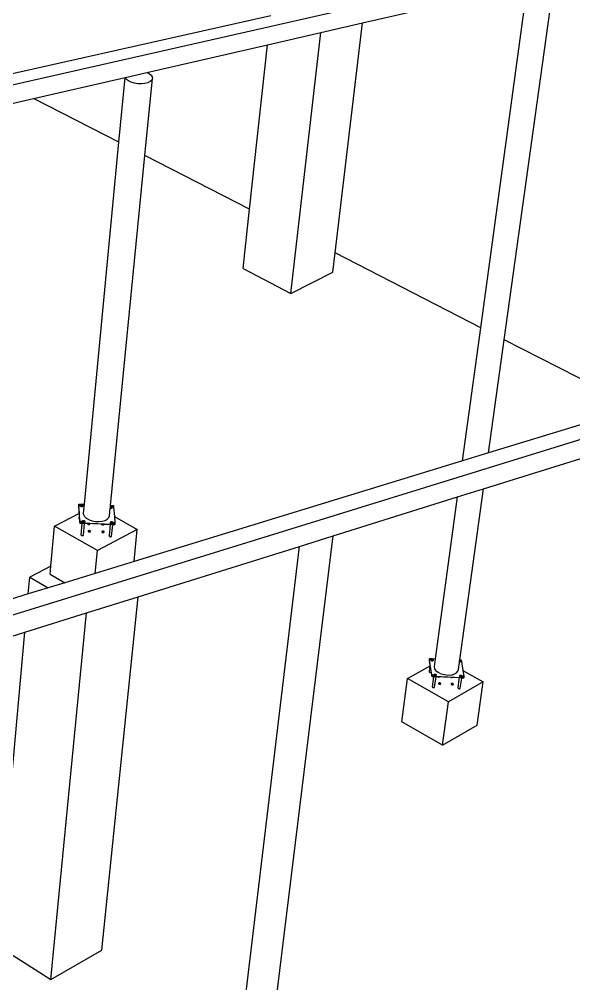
# Model space of a CAD drawing. Header units: inches. Extents: x -1925 to 2772, y -1726 to 1726.
# Drawn here: x 713 to 1209, y -321 to 542 of the extents above; entities that cross this region are included whole.
import ezdxf

# ---------------------------------------------------------------- set-up
doc = ezdxf.new("R2010")
doc.units = ezdxf.units.IN
doc.header["$MEASUREMENT"] = 0

msp = doc.modelspace()

# ---------------------------------------------------------------- linework, layer by layer
for p, q in [((1583.07, 682.02), (-154.81, 287.55)), ((1020.21, 538.81), (1167.73, 572.72)), ((1125.92, 266.1), (1167.73, 572.72)), ((1146.95, 255.32), (1191.53, 575.85)), ((938.18, 545.27), (690.38, 489.46)), ((982.93, 530.24), (1020.21, 538.81)), ((995.59, 332.94), (1020.21, 538.81)), ((935.32, 519.29), (982.93, 530.24)), ((955.99, 296.68), (982.93, 530.24)), ((827.41, 494.48), (935.32, 519.29)), ((919.15, 372.14), (935.32, 519.29)), ((808.11, 490.04), (827.41, 494.48)), ((827.41, 494.48), (829.4, 493.51)), ((829.4, 493.51), (831.15, 492.11)), ((831.15, 492.11), (832.15, 490.59)), ((726.03, 471.17), (807.83, 489.98)), ((802.31, 432.06), (807.83, 489.98)), ((807.83, 489.98), (808.11, 490.04)), ((808.13, 489.81), (808.11, 490.04)), ((809.13, 488.29), (808.13, 489.81)), ((810.88, 486.89), (809.13, 488.29)), ((813.26, 485.72), (810.88, 486.89)), ((816.11, 484.85), (813.26, 485.72)), ((819.24, 484.35), (816.11, 484.85)), ((822.43, 484.24), (819.24, 484.35)), ((825.47, 484.55), (822.43, 484.24)), ((828.14, 485.24), (825.47, 484.55)), ((825.58, 420.12), (832.34, 489.03)), ((830.26, 486.26), (828.14, 485.24)), ((831.7, 487.56), (830.26, 486.26)), ((832.34, 489.03), (831.7, 487.56)), ((832.15, 490.59), (832.34, 489.03)), ((680.36, 460.67), (726.03, 471.17)), ((802.31, 432.06), (726.03, 471.17)), ((2132.41, 449.59), (426.98, -77.84)), ((771.45, 108.05), (802.31, 432.06)), ((794.85, 107.05), (825.58, 420.12)), ((919.15, 372.14), (825.58, 420.12)), ((913.3, 318.93), (919.15, 372.14)), ((993.53, 315.71), (995.59, 332.94)), ((1125.92, 266.1), (995.59, 332.94)), ((913.3, 318.93), (955.99, 296.68)), ((955.99, 296.68), (993.53, 315.71)), ((1109.68, 146.99), (1125.92, 266.1)), ((1132.88, 154.1), (1146.95, 255.32)), ((1265.19, 194.69), (1146.95, 255.32)), ((1265.19, 194.69), (1132.88, 154.1)), ((1128.39, 121.87), (1301.61, 176.01)), ((1109.68, 146.99), (815.85, 56.87)), ((1132.88, 154.1), (1109.68, 146.99)), ((1105.27, 114.64), (1128.39, 121.87)), ((1107.12, -31.09), (1128.39, 121.87)), ((993.97, 79.85), (1105.27, 114.64)), ((1085.53, -30.13), (1105.27, 114.64)), ((766.4, 107.98), (766.43, 108.27)), ((766.5, 106.49), (766.4, 107.98)), ((766.53, 106.78), (766.43, 108.27)), ((766.43, 108.27), (769.17, 108.15)), ((766.43, 108.27), (767.98, 107.39)), ((766.5, 106.49), (766.53, 106.78)), ((766.93, 100.19), (766.5, 106.49)), ((766.53, 106.78), (767.24, 106.8)), ((767.47, 92.81), (766.53, 106.78)), ((767.24, 106.8), (767.89, 106.92)), ((767.89, 106.83), (767.86, 106.68)), ((767.89, 106.81), (767.86, 106.66)), ((767.86, 106.66), (767.91, 106.5)), ((767.99, 106.96), (767.89, 106.83)), ((767.89, 106.92), (767.93, 106.93)), ((767.92, 106.84), (767.89, 106.81)), ((767.9, 106.67), (767.92, 106.84)), ((767.9, 106.67), (767.93, 106.82)), ((767.95, 106.52), (767.9, 106.67)), ((767.91, 106.5), (768.03, 106.35)), ((767.99, 106.94), (767.92, 106.84)), ((767.92, 106.84), (767.93, 106.93)), ((767.93, 106.93), (767.96, 107.28)), ((767.93, 106.93), (767.99, 106.96)), ((767.93, 106.82), (767.98, 106.9)), ((768.06, 106.38), (767.95, 106.52)), ((767.96, 107.28), (767.98, 107.42)), ((768, 107.13), (767.96, 107.28)), ((767.98, 107.42), (768.08, 107.56)), ((768.12, 106.99), (768, 107.13)), ((768.03, 106.35), (768.21, 106.22)), ((768.23, 106.26), (768.06, 106.38)), ((768.08, 107.56), (768.24, 107.67)), ((768.29, 106.86), (768.12, 106.99)), ((768.21, 106.22), (768.44, 106.12)), ((768.23, 106.26), (768.46, 106.16)), ((768.24, 107.67), (768.45, 107.75)), ((768.52, 106.76), (768.29, 106.86)), ((768.44, 106.12), (768.71, 106.05)), ((768.45, 107.75), (768.7, 107.8)), ((768.46, 106.16), (768.72, 106.09)), ((768.77, 106.69), (768.52, 106.76)), ((768.7, 107.8), (768.97, 107.8)), ((768.71, 106.05), (768.99, 106.02)), ((768.72, 106.09), (768.99, 106.06)), ((769.05, 106.66), (768.77, 106.69)), ((768.97, 107.8), (769.1, 107.79)), ((768.99, 106.06), (769.26, 106.07)), ((768.99, 106.02), (768.99, 106.06)), ((768.99, 106.04), (769.27, 106.05)), ((769.32, 106.67), (769.05, 106.66)), ((769.1, 107.79), (769.17, 108.15)), ((769.1, 107.79), (769.24, 107.77)), ((769.17, 108.15), (771.45, 108.05)), ((769.24, 107.77), (769.5, 107.7)), ((769.51, 106.11), (769.26, 106.07)), ((769.27, 106.05), (769.53, 106.09)), ((769.31, 106.59), (769.76, 106.57)), ((769.57, 106.72), (769.32, 106.67)), ((769.5, 107.7), (769.72, 107.6)), ((769.72, 106.19), (769.51, 106.11)), ((769.53, 106.09), (769.75, 106.18)), ((769.78, 106.8), (769.57, 106.72)), ((769.72, 107.6), (769.9, 107.48)), ((769.72, 106.19), (769.88, 106.3)), ((769.75, 106.18), (769.91, 106.29)), ((769.94, 106.91), (769.78, 106.8)), ((769.88, 106.3), (769.97, 106.44)), ((769.9, 107.48), (770.01, 107.34)), ((769.91, 106.29), (770.01, 106.43)), ((770.03, 107.04), (769.94, 106.91)), ((770, 106.56), (769.97, 106.44)), ((769.99, 106.61), (770, 106.58)), ((769.99, 106.56), (770, 106.56)), ((770.04, 106.58), (770, 106.7)), ((770.01, 106.66), (770, 106.69)), ((770, 106.58), (770.01, 106.66)), ((770, 106.58), (770, 106.56)), ((770, 106.56), (770.03, 106.56)), ((770.01, 107.34), (770.06, 107.19)), ((770.01, 106.66), (770.06, 107.19)), ((770.03, 106.57), (770.01, 106.66)), ((770.01, 106.43), (770.03, 106.56)), ((770.06, 107.19), (770.03, 107.04)), ((770.03, 106.57), (770.04, 106.58)), ((770.04, 106.56), (770.03, 106.57)), ((770.03, 106.56), (770.03, 106.57)), ((770.03, 106.56), (770.04, 106.56)), ((770.71, 100.26), (771.45, 108.05)), ((793.94, 97.77), (794.61, 104.64)), ((794.61, 104.64), (794.67, 105.25)), ((794.85, 104.58), (794.61, 104.64)), ((794.67, 105.25), (794.77, 106.28)), ((794.91, 105.19), (794.67, 105.25)), ((794.77, 106.28), (794.82, 106.79)), ((794.77, 106.28), (794.83, 106.29)), ((794.82, 106.79), (794.85, 107.05)), ((794.82, 106.79), (794.86, 106.67)), ((794.83, 106.29), (795.1, 106.3)), ((794.85, 107.05), (797.48, 106.94)), ((794.85, 104.58), (795.12, 104.55)), ((794.86, 106.67), (795.16, 106.3)), ((795.18, 105.15), (794.91, 105.19)), ((795.1, 106.3), (795.17, 106.29)), ((795.39, 104.56), (795.12, 104.55)), ((795.13, 104.53), (795.41, 104.54)), ((795.16, 106.3), (795.17, 106.29)), ((795.17, 106.29), (795.37, 106.27)), ((795.45, 105.16), (795.18, 105.15)), ((795.37, 106.27), (795.63, 106.2)), ((795.39, 104.56), (795.64, 104.6)), ((795.41, 104.54), (795.66, 104.59)), ((795.7, 105.21), (795.45, 105.16)), ((795.63, 106.2), (795.85, 106.1)), ((795.64, 104.6), (795.85, 104.69)), ((795.66, 104.59), (795.88, 104.67)), ((795.91, 105.29), (795.7, 105.21)), ((795.81, 106.12), (797.43, 106.97)), ((795.85, 106.1), (796.03, 105.97)), ((796.01, 104.8), (795.85, 104.69)), ((795.88, 104.67), (796.05, 104.79)), ((795.99, 105.34), (795.91, 105.29)), ((796.01, 105.36), (795.99, 105.34)), ((795.99, 105.34), (796.08, 105.23)), ((796.07, 105.4), (796.01, 105.36)), ((796.12, 105.23), (796.01, 105.36)), ((796.11, 104.93), (796.01, 104.8)), ((796.03, 105.97), (796.14, 105.83)), ((796.05, 104.79), (796.14, 104.92)), ((796.17, 105.53), (796.07, 105.4)), ((796.08, 105.23), (796.13, 105.08)), ((796.13, 105.08), (796.11, 104.93)), ((796.14, 105.17), (796.12, 105.23)), ((796.13, 105.08), (796.14, 105.17)), ((796.14, 105.83), (796.18, 105.72)), ((796.14, 105.17), (796.19, 105.68)), ((796.17, 105.08), (796.14, 105.17)), ((796.14, 104.92), (796.17, 105.08)), ((796.19, 105.68), (796.17, 105.53)), ((796.18, 105.72), (796.2, 105.71)), ((796.18, 105.72), (796.19, 105.68)), ((796.2, 105.71), (796.88, 105.53)), ((796.88, 105.53), (797.59, 105.45)), ((797.48, 106.94), (797.59, 105.45)), ((797.59, 105.45), (798.23, 97.04)), ((744.75, 88.63), (766.93, 100.19)), ((766.76, 94.97), (767.06, 98.18)), ((766.8, 94.82), (766.76, 94.97)), ((767.06, 98.18), (766.93, 100.19)), ((767.31, 94.45), (767.06, 98.18)), ((770.86, 98.61), (770.71, 100.26)), ((771.79, 96.97), (770.86, 98.61)), ((771.79, 96.97), (773.44, 95.48)), ((775.7, 94.23), (773.44, 95.48)), ((791.93, 94.81), (793.31, 96.2)), ((793.31, 96.2), (793.94, 97.77)), ((798.23, 97.04), (818.75, 85.45)), ((798.23, 97.04), (798.65, 91.47)), ((741.45, 52.84), (744.75, 88.63)), ((783.17, 66.69), (744.75, 88.63)), ((766.92, 94.67), (766.8, 94.82)), ((766.92, 94.67), (767.1, 94.54)), ((767.1, 94.54), (767.31, 94.45)), ((767.44, 92.52), (767.31, 94.45)), ((767.44, 92.52), (767.47, 92.81)), ((767.54, 91.02), (767.44, 92.52)), ((768.18, 92.73), (767.47, 92.81)), ((767.57, 91.31), (767.47, 92.81)), ((767.54, 91.02), (767.57, 91.31)), ((769.45, 90.94), (767.54, 91.02)), ((767.57, 91.31), (769.43, 92.28)), ((770.32, 91.19), (767.57, 91.31)), ((768.86, 92.55), (768.18, 92.73)), ((768.47, 80.71), (769.45, 90.94)), ((769.44, 92.29), (768.86, 92.55)), ((769.9, 91.96), (769.44, 92.29)), ((770.29, 90.9), (769.45, 90.94)), ((769.61, 92.59), (769.59, 92.43)), ((769.62, 92.57), (769.59, 92.41)), ((769.59, 92.41), (769.64, 92.26)), ((769.71, 92.73), (769.61, 92.59)), ((769.64, 92.6), (769.62, 92.57)), ((769.62, 92.43), (769.64, 92.6)), ((769.62, 92.43), (769.65, 92.58)), ((769.67, 92.28), (769.62, 92.43)), ((769.64, 92.6), (769.68, 93.04)), ((769.71, 92.7), (769.64, 92.6)), ((769.64, 92.26), (769.76, 92.11)), ((769.65, 92.58), (769.71, 92.66)), ((769.79, 92.14), (769.67, 92.28)), ((769.68, 93.04), (769.71, 93.19)), ((769.73, 92.89), (769.68, 93.04)), ((769.71, 93.19), (769.8, 93.32)), ((769.84, 92.74), (769.73, 92.89)), ((769.76, 92.11), (769.94, 91.98)), ((769.79, 92.14), (769.96, 92.01)), ((769.8, 93.32), (769.96, 93.43)), ((770.02, 92.62), (769.84, 92.74)), ((770.2, 91.58), (769.9, 91.96)), ((769.94, 91.98), (770.17, 91.88)), ((769.96, 93.43), (770.18, 93.51)), ((769.96, 92.01), (770.19, 91.91)), ((770.24, 92.52), (770.02, 92.62)), ((770.17, 91.88), (770.44, 91.8)), ((770.18, 93.51), (770.43, 93.56)), ((770.44, 91.84), (770.19, 91.91)), ((770.32, 91.19), (770.2, 91.58)), ((770.5, 92.45), (770.24, 92.52)), ((770.29, 90.9), (770.32, 91.19)), ((771.63, 90.84), (770.29, 90.9)), ((796.01, 90.09), (770.32, 91.19)), ((770.43, 93.56), (770.7, 93.57)), ((770.44, 91.84), (770.72, 91.81)), ((770.44, 91.8), (770.72, 91.77)), ((770.78, 92.42), (770.5, 92.45)), ((770.65, 80.62), (771.63, 90.84)), ((770.7, 93.57), (770.97, 93.54)), ((770.99, 91.82), (770.72, 91.81)), ((770.72, 91.79), (771, 91.8)), ((770.72, 91.77), (771, 91.78)), ((771.04, 92.35), (770.77, 92.36)), ((771.05, 92.43), (770.78, 92.42)), ((770.97, 93.54), (771.23, 93.47)), ((770.99, 91.82), (771.24, 91.87)), ((771, 91.8), (771.26, 91.85)), ((771, 91.78), (771.26, 91.83)), ((771.3, 92.47), (771.05, 92.43)), ((771.23, 93.47), (771.45, 93.37)), ((771.24, 91.87), (771.45, 91.95)), ((771.26, 91.85), (771.48, 91.93)), ((771.26, 91.83), (771.48, 91.91)), ((771.51, 92.55), (771.3, 92.47)), ((771.45, 93.37), (771.63, 93.24)), ((771.45, 91.95), (771.61, 92.06)), ((771.48, 91.93), (771.64, 92.05)), ((771.48, 91.91), (771.64, 92.03)), ((771.67, 92.67), (771.51, 92.55)), ((771.71, 92.2), (771.61, 92.06)), ((771.63, 93.24), (771.74, 93.1)), ((786.57, 90.2), (771.63, 90.84)), ((771.73, 92.32), (771.64, 92.33)), ((771.64, 92.05), (771.74, 92.19)), ((771.64, 92.03), (771.74, 92.17)), ((771.72, 92.5), (771.66, 92.57)), ((771.66, 92.53), (771.69, 92.49)), ((771.76, 92.8), (771.67, 92.67)), ((771.69, 92.49), (771.73, 92.34)), ((771.73, 92.32), (771.71, 92.2)), ((771.77, 92.34), (771.72, 92.5)), ((771.73, 92.34), (771.79, 92.95)), ((771.73, 92.34), (771.73, 92.32)), ((771.73, 92.32), (771.77, 92.32)), ((771.74, 93.1), (771.79, 92.95)), ((771.74, 92.17), (771.77, 92.32)), ((771.74, 92.19), (771.77, 92.32)), ((771.79, 92.95), (771.76, 92.8)), ((771.77, 92.33), (771.77, 92.34)), ((771.77, 92.32), (771.77, 92.33)), ((774.25, 90.73), (774.24, 90.72)), ((774.24, 90.72), (774.29, 90.57)), ((774.29, 90.57), (774.41, 90.42)), ((774.41, 90.42), (774.59, 90.29)), ((774.59, 90.29), (774.82, 90.18)), ((774.82, 90.18), (775.09, 90.11)), ((775.09, 90.11), (775.37, 90.08)), ((775.33, 90.68), (776.13, 90.22)), ((775.37, 90.08), (775.65, 90.09)), ((775.65, 90.09), (775.91, 90.14)), ((775.7, 94.23), (778.41, 93.3)), ((775.91, 90.14), (776.13, 90.22)), ((776.13, 90.22), (776.29, 90.34)), ((776.29, 90.34), (776.39, 90.48)), ((776.39, 90.48), (776.42, 90.63)), ((776.42, 90.63), (776.41, 90.64)), ((778.41, 93.3), (781.39, 92.76)), ((781.39, 92.76), (784.43, 92.65)), ((784.43, 92.65), (787.33, 92.98)), ((786.57, 90.2), (786.57, 90.19)), ((788.74, 90.11), (786.57, 90.2)), ((786.57, 90.19), (786.61, 90.04)), ((786.61, 90.04), (786.73, 89.89)), ((786.73, 89.89), (786.91, 89.76)), ((786.91, 89.76), (787.65, 90.15)), ((786.91, 89.76), (787.15, 89.65)), ((787.15, 89.65), (787.41, 89.58)), ((787.33, 92.98), (789.89, 93.71)), ((787.41, 89.58), (787.7, 89.55)), ((787.7, 89.55), (787.98, 89.56)), ((787.98, 89.56), (788.23, 89.61)), ((788.23, 89.61), (788.45, 89.69)), ((788.45, 89.69), (788.62, 89.81)), ((788.62, 89.81), (788.71, 89.95)), ((788.71, 89.95), (788.74, 90.1)), ((788.74, 90.1), (788.74, 90.11)), ((794.57, 89.86), (788.74, 90.11)), ((789.89, 93.71), (791.93, 94.81)), ((794.57, 89.86), (793.57, 79.74)), ((795.98, 89.79), (794.57, 89.86)), ((794.72, 91.45), (794.77, 91.29)), ((794.77, 91.58), (794.74, 91.43)), ((794.87, 91.72), (794.77, 91.58)), ((794.77, 91.29), (794.89, 91.15)), ((794.78, 91.43), (794.84, 92.04)), ((794.78, 91.43), (794.8, 91.58)), ((794.83, 91.28), (794.78, 91.43)), ((794.8, 91.58), (794.86, 91.66)), ((794.94, 91.14), (794.83, 91.28)), ((794.84, 92.04), (794.86, 92.18)), ((794.89, 91.88), (794.84, 92.04)), ((794.86, 92.18), (794.96, 92.32)), ((794.87, 91.73), (794.87, 91.72)), ((795, 91.74), (794.89, 91.88)), ((794.89, 91.15), (795.07, 91.02)), ((794.94, 91.14), (795.12, 91.01)), ((794.96, 92.32), (795.12, 92.43)), ((795.18, 91.61), (795, 91.74)), ((795.07, 91.02), (795.31, 90.91)), ((795.12, 92.43), (795.33, 92.51)), ((795.12, 91.01), (795.34, 90.91)), ((795.4, 91.51), (795.18, 91.61)), ((795.31, 90.91), (795.57, 90.84)), ((795.33, 92.51), (795.58, 92.56)), ((795.6, 90.84), (795.34, 90.91)), ((795.66, 91.45), (795.4, 91.51)), ((795.57, 90.84), (795.86, 90.81)), ((795.58, 92.56), (795.85, 92.57)), ((795.6, 90.84), (795.88, 90.81)), ((795.94, 91.41), (795.66, 91.45)), ((795.75, 79.65), (796.75, 89.76)), ((795.85, 92.57), (796.12, 92.53)), ((795.86, 90.81), (795.88, 90.81)), ((796.14, 90.82), (795.88, 90.81)), ((795.88, 90.79), (796.16, 90.8)), ((796.21, 91.42), (795.94, 91.41)), ((795.98, 89.79), (796.01, 90.09)), ((796.75, 89.76), (795.98, 89.79)), ((796.07, 90.47), (796.01, 90.09)), ((798.76, 89.97), (796.01, 90.09)), ((796.32, 90.82), (796.07, 90.47)), ((796.12, 92.53), (796.38, 92.47)), ((796.14, 90.82), (796.37, 90.86)), ((796.16, 90.8), (796.42, 90.85)), ((796.46, 91.47), (796.21, 91.42)), ((796.37, 90.86), (796.32, 90.82)), ((796.37, 90.86), (796.4, 90.86)), ((796.38, 92.47), (796.61, 92.37)), ((796.4, 90.86), (796.61, 90.95)), ((796.42, 90.85), (796.64, 90.93)), ((796.67, 91.55), (796.46, 91.47)), ((796.61, 92.37), (796.78, 92.24)), ((796.62, 90.95), (796.61, 90.95)), ((796.74, 91.04), (796.62, 90.95)), ((796.64, 90.93), (796.8, 91.05)), ((796.67, 91.55), (796.75, 91.61)), ((796.77, 91.06), (796.74, 91.04)), ((796.83, 91.66), (796.75, 91.61)), ((798.73, 89.68), (796.75, 89.76)), ((796.77, 91.06), (796.84, 91.16)), ((796.79, 91.09), (796.77, 91.1)), ((796.77, 91.06), (796.78, 91.06)), ((796.78, 92.24), (796.9, 92.1)), ((796.84, 91.16), (796.78, 91.13)), ((796.78, 91.06), (796.85, 91.16)), ((796.88, 91.32), (796.79, 91.32)), ((796.79, 91.08), (796.79, 91.09)), ((796.82, 91.07), (796.79, 91.08)), ((796.8, 91.05), (796.82, 91.07)), ((796.81, 91.52), (796.84, 91.49)), ((796.88, 91.49), (796.82, 91.57)), ((796.86, 91.51), (796.82, 91.56)), ((796.82, 91.07), (796.9, 91.19)), ((798.76, 89.97), (796.82, 91.07)), ((796.92, 91.8), (796.83, 91.66)), ((796.84, 91.49), (796.89, 91.34)), ((796.86, 91.19), (796.84, 91.16)), ((796.85, 91.16), (796.84, 91.16)), ((797.29, 91.33), (796.85, 91.16)), ((796.85, 91.16), (796.88, 91.2)), ((796.89, 91.39), (796.86, 91.51)), ((796.88, 91.32), (796.86, 91.19)), ((796.93, 91.34), (796.88, 91.49)), ((796.88, 91.2), (796.91, 91.36)), ((796.89, 91.34), (796.88, 91.32)), ((796.89, 91.39), (796.95, 91.94)), ((796.91, 91.36), (796.89, 91.39)), ((796.89, 91.34), (796.89, 91.39)), ((796.9, 92.1), (796.95, 91.94)), ((796.9, 91.19), (796.92, 91.32)), ((796.95, 91.94), (796.92, 91.8)), ((796.92, 91.33), (796.93, 91.34)), ((796.92, 91.32), (796.92, 91.33)), ((797.94, 91.45), (797.29, 91.33)), ((798.65, 91.47), (797.94, 91.45)), ((798.65, 91.47), (798.76, 89.97)), ((798.73, 89.68), (798.76, 89.97)), ((768.52, 80.55), (768.47, 80.71)), ((768.64, 80.4), (768.52, 80.55)), ((768.64, 80.4), (768.82, 80.27)), ((768.82, 80.27), (769.05, 80.17)), ((769.05, 80.17), (769.32, 80.1)), ((769.32, 80.1), (769.6, 80.07)), ((769.6, 80.07), (769.88, 80.07)), ((769.88, 80.07), (770.14, 80.12)), ((770.14, 80.12), (770.36, 80.21)), ((770.36, 80.21), (770.53, 80.32)), ((770.53, 80.32), (770.63, 80.46)), ((770.63, 80.46), (770.65, 80.62)), ((774.74, 84.13), (774.71, 83.98)), ((774.71, 83.98), (774.76, 83.82)), ((774.83, 84.27), (774.74, 84.13)), ((774.76, 83.82), (774.88, 83.67)), ((775, 84.38), (774.83, 84.27)), ((774.88, 83.67), (775.06, 83.54)), ((775.22, 84.47), (775, 84.38)), ((775.06, 83.54), (775.29, 83.44)), ((775.48, 84.52), (775.22, 84.47)), ((775.29, 83.44), (775.56, 83.37)), ((775.76, 84.53), (775.48, 84.52)), ((775.56, 83.37), (775.84, 83.33)), ((776.04, 84.49), (775.76, 84.53)), ((775.8, 83.93), (776.54, 84.32)), ((775.84, 83.33), (776.12, 83.34)), ((776.31, 84.42), (776.04, 84.49)), ((776.12, 83.34), (776.38, 83.39)), ((776.54, 84.32), (776.31, 84.42)), ((776.38, 83.39), (776.6, 83.48)), ((776.72, 84.19), (776.54, 84.32)), ((776.6, 83.48), (776.76, 83.59)), ((776.84, 84.04), (776.72, 84.19)), ((776.76, 83.59), (776.86, 83.73)), ((776.89, 83.88), (776.84, 84.04)), ((776.86, 83.73), (776.89, 83.88)), ((818.75, 85.45), (783.17, 66.69)), ((787.08, 83.6), (787.05, 83.45)), ((787.05, 83.45), (787.1, 83.29)), ((787.18, 83.74), (787.08, 83.6)), ((787.1, 83.29), (787.22, 83.14)), ((787.34, 83.85), (787.18, 83.74)), ((787.22, 83.14), (787.4, 83.01)), ((787.56, 83.94), (787.34, 83.85)), ((787.34, 83.85), (788.14, 83.4)), ((787.4, 83.01), (787.64, 82.91)), ((787.82, 83.99), (787.56, 83.94)), ((787.64, 82.91), (787.9, 82.84)), ((788.1, 83.99), (787.82, 83.99)), ((787.9, 82.84), (788.19, 82.8)), ((788.38, 83.96), (788.1, 83.99)), ((788.19, 82.8), (788.47, 82.81)), ((788.65, 83.89), (788.38, 83.96)), ((788.47, 82.81), (788.72, 82.86)), ((788.88, 83.79), (788.65, 83.89)), ((788.72, 82.86), (788.94, 82.94)), ((789.06, 83.66), (788.88, 83.79)), ((788.94, 82.94), (789.11, 83.06)), ((789.18, 83.51), (789.06, 83.66)), ((789.11, 83.06), (789.21, 83.2)), ((789.23, 83.35), (789.18, 83.51)), ((789.21, 83.2), (789.23, 83.35)), ((793.62, 79.59), (793.57, 79.74)), ((793.74, 79.44), (793.62, 79.59)), ((793.74, 79.44), (793.92, 79.31)), ((793.92, 79.31), (794.15, 79.2)), ((794.15, 79.2), (794.42, 79.13)), ((794.42, 79.13), (794.71, 79.1)), ((794.71, 79.1), (794.99, 79.11)), ((794.99, 79.11), (795.24, 79.16)), ((795.24, 79.16), (795.46, 79.24)), ((795.46, 79.24), (795.55, 79.3)), ((795.46, 79.24), (795.46, 79.24)), ((795.55, 79.3), (795.63, 79.36)), ((795.63, 79.36), (795.73, 79.5)), ((795.73, 79.5), (795.75, 79.65)), ((815.85, 56.87), (818.75, 85.45)), ((886.53, -792.58), (993.97, 79.85)), ((963.72, 70.39), (993.97, 79.85)), ((819.42, 25.29), (963.72, 70.39)), ((860.72, -791.21), (963.72, 70.39)), ((781.19, 46.24), (783.17, 66.69)), ((741.45, 52.84), (722.57, 42.91)), ((740.77, 45.5), (741.45, 52.84)), ((815.85, 56.87), (781.19, 46.24)), ((740.77, 45.5), (753.95, 37.88)), ((781.19, 46.24), (753.95, 37.88)), ((721.22, 27.84), (722.57, 42.91)), ((722.57, 42.91), (739.09, 33.32)), ((753.95, 37.88), (739.09, 33.32)), ((721.22, 27.84), (410.46, -67.47)), ((739.09, 33.32), (721.22, 27.84)), ((773.25, 10.86), (819.42, 25.29)), ((787.11, -290.82), (819.42, 25.29)), ((718.14, -6.36), (773.25, 10.86)), ((741.55, -317.19), (773.25, 10.86)), ((527.23, -66.04), (718.14, -6.36)), ((692.96, -286.35), (718.14, -6.36)), ((1079.97, -30.15), (1080, -29.89)), ((1080.18, -31.56), (1079.97, -30.15)), ((1080.21, -31.3), (1080, -29.89)), ((1080, -29.89), (1082.51, -30)), ((1080, -29.89), (1081.55, -30.76)), ((1080.18, -31.56), (1080.21, -31.3)), ((1080.82, -35.92), (1080.18, -31.56)), ((1080.21, -31.3), (1080.85, -31.28)), ((1082.16, -44.51), (1080.21, -31.3)), ((1080.85, -31.28), (1081.44, -31.17)), ((1081.44, -31.17), (1081.5, -31.14)), ((1081.45, -31.25), (1081.44, -31.4)), ((1081.45, -31.27), (1081.44, -31.42)), ((1081.44, -31.42), (1081.49, -31.56)), ((1081.53, -31.12), (1081.45, -31.25)), ((1081.49, -31.21), (1081.45, -31.27)), ((1081.47, -31.4), (1081.48, -31.26)), ((1081.52, -31.54), (1081.47, -31.4)), ((1081.48, -31.26), (1081.56, -31.13)), ((1081.48, -31.26), (1081.49, -31.21)), ((1081.53, -31.14), (1081.49, -31.21)), ((1081.49, -31.21), (1081.5, -31.14)), ((1081.49, -31.56), (1081.61, -31.7)), ((1081.5, -31.14), (1081.55, -30.72)), ((1081.5, -31.14), (1081.57, -31.11)), ((1081.64, -31.67), (1081.52, -31.54)), ((1081.63, -31.04), (1081.53, -31.12)), ((1081.57, -31.11), (1081.53, -31.14)), ((1081.54, -30.86), (1081.55, -30.72)), ((1081.6, -31), (1081.54, -30.86)), ((1081.55, -30.72), (1081.63, -30.59)), ((1081.56, -31.13), (1081.61, -31.09)), ((1081.64, -31.05), (1081.57, -31.11)), ((1081.57, -31.11), (1081.61, -31.09)), ((1081.64, -31.05), (1081.6, -31)), ((1081.61, -31.09), (1081.65, -31.06)), ((1081.61, -31.09), (1081.66, -31.07)), ((1081.61, -31.7), (1081.79, -31.82)), ((1081.63, -30.59), (1081.77, -30.49)), ((1081.65, -31.06), (1081.64, -31.05)), ((1081.64, -31.67), (1081.81, -31.79)), ((1081.66, -31.07), (1081.65, -31.06)), ((1081.71, -31.13), (1081.66, -31.07)), ((1081.88, -31.25), (1081.71, -31.13)), ((1081.77, -30.49), (1081.95, -30.41)), ((1081.79, -31.82), (1082.01, -31.92)), ((1081.81, -31.79), (1082.02, -31.89)), ((1082.09, -31.35), (1081.88, -31.25)), ((1081.95, -30.41), (1082.18, -30.37)), ((1082.01, -31.92), (1082.26, -31.99)), ((1082.26, -31.95), (1082.02, -31.89)), ((1082.33, -31.41), (1082.09, -31.35)), ((1082.18, -30.37), (1082.42, -30.36)), ((1082.51, -31.98), (1082.26, -31.95)), ((1082.26, -31.99), (1082.52, -32.02)), ((1082.58, -31.44), (1082.33, -31.41)), ((1082.42, -30.36), (1082.47, -30.37)), ((1082.46, -31.43), (1082.43, -31.44)), ((1082.51, -31.98), (1082.43, -31.46)), ((1082.43, -31.46), (1082.58, -31.47)), ((1082.47, -30.37), (1082.48, -30.36)), ((1082.47, -30.37), (1082.67, -30.39)), ((1082.48, -30.36), (1082.51, -30)), ((1082.51, -30), (1085.53, -30.13)), ((1082.51, -31.98), (1082.76, -31.97)), ((1082.52, -32.02), (1082.51, -31.98)), ((1082.51, -32), (1082.77, -31.99)), ((1082.83, -31.43), (1082.58, -31.44)), ((1082.67, -30.39), (1082.91, -30.45)), ((1082.76, -31.97), (1082.98, -31.93)), ((1082.77, -31.99), (1083, -31.95)), ((1083.05, -31.39), (1082.83, -31.43)), ((1082.91, -30.45), (1083.13, -30.55)), ((1083.17, -31.85), (1082.98, -31.93)), ((1083, -31.95), (1083.19, -31.87)), ((1083.04, -31.49), (1083.39, -31.5)), ((1083.24, -31.31), (1083.05, -31.39)), ((1083.13, -30.55), (1083.29, -30.67)), ((1083.3, -31.75), (1083.17, -31.85)), ((1083.19, -31.87), (1083.33, -31.76)), ((1083.28, -31.28), (1083.24, -31.31)), ((1083.3, -31.27), (1083.28, -31.28)), ((1083.28, -31.28), (1083.34, -31.34)), ((1083.29, -30.67), (1083.41, -30.8)), ((1083.38, -31.21), (1083.3, -31.27)), ((1083.37, -31.34), (1083.3, -31.26)), ((1083.37, -31.36), (1083.3, -31.27)), ((1083.38, -31.62), (1083.3, -31.75)), ((1083.33, -31.76), (1083.41, -31.63)), ((1083.34, -31.34), (1083.39, -31.48)), ((1083.42, -31.49), (1083.37, -31.34)), ((1083.4, -31.44), (1083.37, -31.36)), ((1083.45, -31.08), (1083.38, -31.21)), ((1083.39, -31.5), (1083.38, -31.62)), ((1083.38, -31.62), (1083.39, -31.5)), ((1083.39, -31.5), (1083.4, -31.44)), ((1083.39, -31.48), (1083.39, -31.5)), ((1083.39, -31.5), (1083.39, -31.5)), ((1083.39, -31.5), (1083.42, -31.5)), ((1083.4, -31.44), (1083.45, -31.08)), ((1083.42, -31.49), (1083.4, -31.44)), ((1083.41, -30.8), (1083.46, -30.94)), ((1083.41, -31.63), (1083.42, -31.5)), ((1083.43, -31.5), (1083.42, -31.49)), ((1083.42, -31.5), (1083.42, -31.49)), ((1083.42, -31.49), (1083.42, -31.49)), ((1083.42, -31.5), (1083.43, -31.5)), ((1083.46, -30.94), (1083.45, -31.08)), ((1084.53, -37.46), (1085.53, -30.13)), ((1105.9, -39.82), (1106.8, -33.4)), ((1106.8, -33.38), (1106.87, -32.84)), ((1106.93, -33.36), (1106.8, -33.38)), ((1106.8, -33.4), (1106.95, -33.37)), ((1106.8, -33.4), (1106.8, -33.38)), ((1106.87, -32.84), (1107, -31.94)), ((1107, -32.82), (1106.87, -32.84)), ((1107.11, -33.28), (1106.93, -33.36)), ((1106.95, -33.37), (1107.14, -33.29)), ((1107, -31.94), (1107.12, -31.09)), ((1107, -31.94), (1107.07, -31.97)), ((1107.19, -32.74), (1107, -32.82)), ((1107.01, -31.9), (1108.37, -31.12)), ((1107.07, -31.97), (1107.24, -32.09)), ((1107.25, -33.17), (1107.11, -33.28)), ((1107.12, -31.09), (1108.42, -31.15)), ((1107.14, -33.29), (1107.28, -33.18)), ((1107.23, -32.71), (1107.19, -32.74)), ((1107.25, -32.69), (1107.23, -32.71)), ((1107.23, -32.71), (1107.28, -32.77)), ((1107.24, -32.09), (1107.36, -32.23)), ((1107.32, -32.63), (1107.25, -32.69)), ((1107.31, -32.76), (1107.25, -32.69)), ((1107.32, -33.05), (1107.25, -33.17)), ((1107.28, -32.77), (1107.33, -32.91)), ((1107.28, -33.18), (1107.36, -33.05)), ((1107.35, -32.86), (1107.31, -32.76)), ((1107.4, -32.51), (1107.32, -32.63)), ((1107.32, -33.05), (1107.35, -32.86)), ((1107.33, -32.91), (1107.32, -33.05)), ((1107.35, -32.86), (1107.4, -32.51)), ((1107.37, -32.91), (1107.35, -32.86)), ((1107.36, -32.23), (1107.39, -32.32)), ((1107.36, -33.05), (1107.37, -32.91)), ((1107.39, -32.32), (1107.98, -32.48)), ((1107.39, -32.32), (1107.41, -32.37)), ((1107.41, -32.37), (1107.4, -32.51)), ((1107.98, -32.48), (1108.63, -32.56)), ((1108.42, -31.15), (1108.63, -32.56)), ((1108.63, -32.56), (1109.89, -40.68)), ((1060.44, -47.89), (1080.76, -36.38)), ((1080.02, -41.89), (1080.03, -41.74)), ((1080.07, -42.03), (1080.02, -41.89)), ((1080.03, -41.74), (1080.76, -36.38)), ((1080.19, -42.17), (1080.07, -42.03)), ((1080.19, -42.17), (1080.36, -42.29)), ((1080.36, -42.29), (1080.58, -42.39)), ((1080.58, -42.39), (1080.83, -42.46)), ((1080.76, -36.38), (1080.82, -35.92)), ((1081.77, -42.36), (1080.82, -35.92)), ((1080.83, -42.46), (1081.09, -42.49)), ((1081.09, -42.49), (1081.35, -42.48)), ((1081.35, -42.48), (1081.58, -42.44)), ((1081.58, -42.44), (1081.77, -42.36)), ((1081.77, -42.36), (1081.77, -42.36)), ((1082.13, -44.77), (1081.77, -42.36)), ((1084.8, -39.03), (1084.53, -37.46)), ((1085.78, -40.58), (1084.8, -39.03)), ((1085.78, -40.58), (1087.4, -41.99)), ((1089.55, -43.17), (1087.4, -41.99)), ((1102.53, -43.66), (1104.3, -42.62)), ((1104.3, -42.62), (1105.45, -41.31)), ((1105.45, -41.31), (1105.9, -39.82)), ((1109.89, -40.68), (1128.16, -50.9)), ((1109.89, -40.68), (1110.69, -45.78)), ((1055.28, -86.56), (1060.44, -47.89)), ((1097.18, -68.63), (1060.44, -47.89)), ((1082.13, -44.77), (1082.16, -44.51)), ((1082.34, -46.19), (1082.13, -44.77)), ((1082.82, -44.59), (1082.16, -44.51)), ((1082.37, -45.93), (1082.16, -44.51)), ((1082.34, -46.19), (1082.37, -45.93)), ((1083.93, -46.27), (1082.34, -46.19)), ((1082.37, -45.93), (1083.99, -45.01)), ((1084.89, -46.04), (1082.37, -45.93)), ((1082.71, -55.23), (1083.93, -46.27)), ((1083.45, -44.76), (1082.82, -44.59)), ((1084, -45.01), (1083.45, -44.76)), ((1084.85, -46.31), (1083.93, -46.27)), ((1084.45, -45.32), (1084, -45.01)), ((1084.14, -44.72), (1084.12, -44.87)), ((1084.14, -44.74), (1084.13, -44.89)), ((1084.13, -44.89), (1084.18, -45.04)), ((1084.19, -44.64), (1084.14, -44.72)), ((1084.18, -44.68), (1084.14, -44.74)), ((1084.16, -44.87), (1084.17, -44.73)), ((1084.21, -45.01), (1084.16, -44.87)), ((1084.17, -44.73), (1084.18, -44.68)), ((1084.17, -44.73), (1084.18, -44.72)), ((1084.18, -44.68), (1084.24, -44.19)), ((1084.19, -44.67), (1084.18, -44.68)), ((1084.18, -45.04), (1084.3, -45.18)), ((1084.33, -45.15), (1084.21, -45.01)), ((1084.23, -44.33), (1084.24, -44.19)), ((1084.29, -44.47), (1084.23, -44.33)), ((1084.24, -44.19), (1084.32, -44.06)), ((1084.33, -44.52), (1084.27, -44.57)), ((1084.27, -44.59), (1084.34, -44.53)), ((1084.32, -44.51), (1084.28, -44.55)), ((1084.33, -44.52), (1084.29, -44.47)), ((1084.3, -45.18), (1084.48, -45.3)), ((1084.32, -44.06), (1084.46, -43.96)), ((1084.34, -44.53), (1084.33, -44.52)), ((1084.33, -45.15), (1084.5, -45.27)), ((1084.4, -44.61), (1084.34, -44.53)), ((1084.57, -44.73), (1084.4, -44.61)), ((1084.75, -45.67), (1084.45, -45.32)), ((1084.46, -43.96), (1084.64, -43.88)), ((1084.48, -45.3), (1084.7, -45.4)), ((1084.71, -45.36), (1084.5, -45.27)), ((1084.78, -44.82), (1084.57, -44.73)), ((1084.64, -43.88), (1084.87, -43.83)), ((1084.68, -55.61), (1085.94, -46.36)), ((1084.7, -45.4), (1084.95, -45.47)), ((1084.71, -45.36), (1084.95, -45.43)), ((1084.89, -46.04), (1084.75, -45.67)), ((1085.02, -44.89), (1084.78, -44.82)), ((1084.85, -46.31), (1084.89, -46.04)), ((1085.94, -46.36), (1084.85, -46.31)), ((1084.87, -43.83), (1085.12, -43.83)), ((1108.39, -47.09), (1084.89, -46.04)), ((1085.2, -45.46), (1084.95, -45.43)), ((1084.95, -45.47), (1085.21, -45.5)), ((1085.12, -44.9), (1085.02, -44.89)), ((1085.12, -43.83), (1085.37, -43.86)), ((1085.28, -44.92), (1085.12, -44.9)), ((1085.12, -44.9), (1085.12, -44.93)), ((1085.15, -44.9), (1085.12, -44.91)), ((1085.27, -44.94), (1085.12, -44.93)), ((1085.2, -45.46), (1085.12, -44.93)), ((1085.2, -45.46), (1085.45, -45.45)), ((1085.21, -45.48), (1085.46, -45.47)), ((1085.21, -45.5), (1085.46, -45.49)), ((1085.52, -44.91), (1085.28, -44.92)), ((1085.37, -43.86), (1085.61, -43.92)), ((1085.67, -45.41), (1085.45, -45.45)), ((1085.46, -45.47), (1085.69, -45.42)), ((1085.46, -45.49), (1085.7, -45.44)), ((1085.75, -44.86), (1085.52, -44.91)), ((1086.03, -44.97), (1085.52, -44.95)), ((1085.61, -43.92), (1085.82, -44.02)), ((1085.86, -45.33), (1085.67, -45.41)), ((1085.69, -45.42), (1085.89, -45.34)), ((1085.7, -45.44), (1085.89, -45.36)), ((1085.93, -44.79), (1085.75, -44.86)), ((1085.82, -44.02), (1085.99, -44.14)), ((1086, -45.22), (1085.86, -45.33)), ((1085.89, -45.34), (1086.03, -45.23)), ((1085.89, -45.36), (1086.03, -45.25)), ((1085.98, -44.75), (1085.93, -44.79)), ((1099.1, -46.94), (1085.94, -46.36)), ((1086.07, -44.68), (1085.98, -44.75)), ((1085.98, -44.75), (1086.03, -44.81)), ((1085.99, -44.14), (1086.11, -44.27)), ((1086.06, -44.8), (1086, -44.74)), ((1086, -45.22), (1086.07, -45.1)), ((1086.03, -44.81), (1086.05, -44.85)), ((1086.03, -45.23), (1086.11, -45.1)), ((1086.03, -45.25), (1086.11, -45.12)), ((1086.15, -44.55), (1086.07, -44.68)), ((1086.07, -45.1), (1086.09, -44.98)), ((1086.09, -44.98), (1086.15, -44.55)), ((1086.09, -44.98), (1086.12, -44.98)), ((1086.12, -44.96), (1086.1, -44.9)), ((1086.11, -44.27), (1086.16, -44.41)), ((1086.11, -45.12), (1086.12, -44.98)), ((1086.11, -45.1), (1086.12, -44.98)), ((1086.12, -44.97), (1086.12, -44.96)), ((1086.12, -44.98), (1086.12, -44.97)), ((1086.16, -44.41), (1086.15, -44.55)), ((1087.83, -46.44), (1087.99, -46.48)), ((1087.99, -46.48), (1088.25, -46.51)), ((1088.25, -46.51), (1088.51, -46.51)), ((1088.51, -46.51), (1088.66, -46.48)), ((1089.04, -51.77), (1088.78, -51.78)), ((1089.3, -51.8), (1089.04, -51.77)), ((1089.55, -43.17), (1092.1, -44.05)), ((1092.1, -44.05), (1094.86, -44.56)), ((1094.86, -44.56), (1097.64, -44.66)), ((1128.16, -50.9), (1097.18, -68.63)), ((1097.64, -44.66), (1100.26, -44.36)), ((1099.1, -46.94), (1099.27, -46.98)), ((1099.94, -46.98), (1099.1, -46.94)), ((1099.27, -46.98), (1099.53, -47.02)), ((1099.53, -47.02), (1099.79, -47.01)), ((1099.79, -47.01), (1099.94, -46.98)), ((1106.9, -47.29), (1099.94, -46.98)), ((1100.26, -44.36), (1102.53, -43.66)), ((1105.66, -56.15), (1106.75, -48.36)), ((1106.73, -48.5), (1106.76, -48.34)), ((1106.75, -48.36), (1106.73, -48.5)), ((1106.76, -48.34), (1106.75, -48.36)), ((1106.76, -48.34), (1106.9, -47.29)), ((1108.35, -47.35), (1106.9, -47.29)), ((1107.11, -45.8), (1107.17, -45.95)), ((1107.14, -45.67), (1107.13, -45.82)), ((1107.22, -45.54), (1107.14, -45.67)), ((1107.16, -45.82), (1107.18, -45.68)), ((1107.22, -45.96), (1107.16, -45.82)), ((1107.17, -45.95), (1107.29, -46.09)), ((1107.18, -45.68), (1107.25, -45.14)), ((1107.18, -45.68), (1107.25, -45.55)), ((1107.28, -45.49), (1107.22, -45.54)), ((1107.34, -46.1), (1107.22, -45.96)), ((1107.24, -45.28), (1107.25, -45.14)), ((1107.29, -45.42), (1107.24, -45.28)), ((1107.25, -45.14), (1107.33, -45.01)), ((1107.25, -45.55), (1107.28, -45.53)), ((1107.41, -45.55), (1107.29, -45.42)), ((1107.29, -46.09), (1107.46, -46.21)), ((1107.33, -45.01), (1107.46, -44.9)), ((1107.34, -46.1), (1107.51, -46.22)), ((1107.58, -45.67), (1107.41, -45.55)), ((1107.46, -44.9), (1107.65, -44.83)), ((1107.46, -46.21), (1107.68, -46.31)), ((1107.72, -46.31), (1107.51, -46.22)), ((1107.79, -45.77), (1107.58, -45.67)), ((1107.63, -56.52), (1108.91, -47.38)), ((1107.65, -44.83), (1107.87, -44.78)), ((1107.68, -46.31), (1107.93, -46.38)), ((1107.72, -46.31), (1107.96, -46.38)), ((1108.04, -45.83), (1107.79, -45.77)), ((1107.87, -44.78), (1108.12, -44.77)), ((1107.93, -46.38), (1108.2, -46.41)), ((1107.96, -46.38), (1108.21, -46.41)), ((1108.29, -45.86), (1108.04, -45.83)), ((1108.12, -44.77), (1108.37, -44.8)), ((1108.2, -46.41), (1108.21, -46.41)), ((1108.45, -46.4), (1108.21, -46.41)), ((1108.22, -46.43), (1108.47, -46.42)), ((1108.53, -45.9), (1108.28, -45.89)), ((1108.53, -45.86), (1108.29, -45.86)), ((1108.35, -47.35), (1108.39, -47.09)), ((1108.91, -47.38), (1108.35, -47.35)), ((1108.37, -44.8), (1108.61, -44.87)), ((1108.42, -46.72), (1108.39, -47.09)), ((1110.91, -47.2), (1108.39, -47.09)), ((1108.62, -46.39), (1108.42, -46.72)), ((1108.66, -46.36), (1108.45, -46.4)), ((1108.47, -46.42), (1108.7, -46.37)), ((1108.76, -45.81), (1108.53, -45.86)), ((1108.61, -44.87), (1108.83, -44.96)), ((1108.66, -46.36), (1108.62, -46.39)), ((1108.66, -46.36), (1108.68, -46.35)), ((1108.68, -46.35), (1108.87, -46.28)), ((1108.88, -46.18), (1108.69, -46.34)), ((1108.7, -46.37), (1108.9, -46.29)), ((1108.92, -45.92), (1108.75, -45.91)), ((1108.95, -45.74), (1108.76, -45.81)), ((1108.83, -44.96), (1109, -45.08)), ((1108.88, -46.27), (1108.87, -46.28)), ((1108.98, -46.19), (1108.88, -46.27)), ((1108.9, -46.29), (1109.04, -46.18)), ((1110.87, -47.46), (1108.91, -47.38)), ((1108.95, -45.74), (1109.01, -45.68)), ((1109.01, -46.17), (1108.98, -46.19)), ((1109, -45.08), (1109.11, -45.22)), ((1109.08, -45.63), (1109.01, -45.68)), ((1109.01, -46.17), (1109.06, -46.08)), ((1109.02, -46.14), (1109.01, -46.14)), ((1109.01, -46.17), (1109.02, -46.16)), ((1109.02, -46.16), (1109.07, -46.07)), ((1109.06, -46.08), (1109.02, -46.1)), ((1109.03, -46.15), (1109.02, -46.14)), ((1109.05, -46.16), (1109.03, -46.15)), ((1109.09, -45.92), (1109.04, -45.92)), ((1109.04, -46.18), (1109.05, -46.16)), ((1109.05, -46.16), (1109.12, -46.05)), ((1110.91, -47.2), (1109.05, -46.16)), ((1109.07, -45.76), (1109.06, -45.75)), ((1109.1, -45.88), (1109.06, -45.77)), ((1109.06, -45.81), (1109.09, -45.9)), ((1109.08, -46.04), (1109.06, -46.08)), ((1109.07, -46.07), (1109.06, -46.08)), ((1109.13, -45.91), (1109.07, -45.76)), ((1109.46, -45.91), (1109.07, -46.07)), ((1109.07, -46.07), (1109.1, -46.03)), ((1109.16, -45.5), (1109.08, -45.63)), ((1109.08, -46.04), (1109.1, -45.88)), ((1109.09, -45.92), (1109.08, -46.04)), ((1109.09, -45.9), (1109.09, -45.92)), ((1109.1, -45.88), (1109.16, -45.5)), ((1109.11, -45.89), (1109.1, -45.88)), ((1109.1, -46.03), (1109.11, -45.89)), ((1109.11, -45.22), (1109.17, -45.36)), ((1109.12, -46.05), (1109.13, -45.92)), ((1109.13, -45.92), (1109.13, -45.91)), ((1109.13, -45.92), (1109.13, -45.92)), ((1109.17, -45.36), (1109.16, -45.5)), ((1110.04, -45.8), (1109.46, -45.91)), ((1110.69, -45.78), (1110.04, -45.8)), ((1110.69, -45.78), (1110.91, -47.2)), ((1110.87, -47.46), (1110.91, -47.2)), ((1122.66, -89.59), (1128.16, -50.9)), ((1082.7, -55.38), (1082.71, -55.23)), ((1082.75, -55.52), (1082.7, -55.38)), ((1082.87, -55.66), (1082.75, -55.52)), ((1082.87, -55.66), (1083.05, -55.79)), ((1083.05, -55.79), (1083.27, -55.89)), ((1083.27, -55.89), (1083.52, -55.95)), ((1083.52, -55.95), (1083.78, -55.99)), ((1083.78, -55.99), (1084.03, -55.98)), ((1084.03, -55.98), (1084.26, -55.93)), ((1084.26, -55.93), (1084.46, -55.85)), ((1084.46, -55.85), (1084.6, -55.74)), ((1084.6, -55.74), (1084.68, -55.61)), ((1088.14, -52.14), (1088.12, -52.29)), ((1088.12, -52.29), (1088.18, -52.43)), ((1088.22, -52.01), (1088.14, -52.14)), ((1088.18, -52.43), (1088.3, -52.57)), ((1088.36, -51.9), (1088.22, -52.01)), ((1088.3, -52.57), (1088.48, -52.7)), ((1088.55, -51.82), (1088.36, -51.9)), ((1088.48, -52.7), (1088.7, -52.8)), ((1088.78, -51.78), (1088.55, -51.82)), ((1088.7, -52.8), (1088.94, -52.86)), ((1088.94, -52.86), (1089.2, -52.89)), ((1089.12, -52.33), (1089.76, -51.96)), ((1089.2, -52.89), (1089.46, -52.89)), ((1089.55, -51.87), (1089.3, -51.8)), ((1089.46, -52.89), (1089.69, -52.84)), ((1089.76, -51.96), (1089.55, -51.87)), ((1089.69, -52.84), (1089.88, -52.76)), ((1089.94, -52.09), (1089.76, -51.96)), ((1089.88, -52.76), (1090.02, -52.65)), ((1090.06, -52.23), (1089.94, -52.09)), ((1090.02, -52.65), (1090.1, -52.52)), ((1090.12, -52.38), (1090.06, -52.23)), ((1090.1, -52.52), (1090.12, -52.38)), ((1099.43, -52.65), (1099.42, -52.79)), ((1099.42, -52.79), (1099.48, -52.94)), ((1099.51, -52.51), (1099.43, -52.65)), ((1099.48, -52.94), (1099.6, -53.08)), ((1099.65, -52.4), (1099.51, -52.51)), ((1099.6, -53.08), (1099.77, -53.2)), ((1099.84, -52.32), (1099.65, -52.4)), ((1099.65, -52.4), (1100.42, -52.83)), ((1099.77, -53.2), (1099.99, -53.3)), ((1100.08, -52.28), (1099.84, -52.32)), ((1099.99, -53.3), (1100.24, -53.37)), ((1100.33, -52.27), (1100.08, -52.28)), ((1100.24, -53.37), (1100.5, -53.4)), ((1100.59, -52.3), (1100.33, -52.27)), ((1100.5, -53.4), (1100.76, -53.39)), ((1100.84, -52.37), (1100.59, -52.3)), ((1100.76, -53.39), (1100.99, -53.34)), ((1101.06, -52.47), (1100.84, -52.37)), ((1100.99, -53.34), (1101.18, -53.26)), ((1101.24, -52.59), (1101.06, -52.47)), ((1101.18, -53.26), (1101.32, -53.15)), ((1101.36, -52.73), (1101.24, -52.59)), ((1101.32, -53.15), (1101.4, -53.02)), ((1101.41, -52.88), (1101.36, -52.73)), ((1101.4, -53.02), (1101.41, -52.88)), ((1105.65, -56.29), (1105.66, -56.15)), ((1105.71, -56.44), (1105.65, -56.29)), ((1105.83, -56.58), (1105.71, -56.44)), ((1105.83, -56.58), (1106, -56.7)), ((1106, -56.7), (1106.22, -56.8)), ((1106.22, -56.8), (1106.47, -56.87)), ((1106.47, -56.87), (1106.73, -56.9)), ((1106.73, -56.9), (1106.99, -56.89)), ((1106.99, -56.89), (1107.22, -56.85)), ((1107.22, -56.85), (1107.41, -56.76)), ((1107.55, -56.66), (1107.41, -56.76)), ((1107.41, -56.76), (1107.41, -56.76)), ((1107.55, -56.66), (1107.63, -56.52)), ((1091.81, -107.41), (1097.18, -68.63)), ((1091.81, -107.41), (1055.28, -86.56)), ((1091.81, -107.41), (1122.66, -89.59)), ((692.96, -286.35), (741.55, -317.19)), ((741.55, -317.19), (787.11, -290.82))]:
    msp.add_line(p, q)

doc.saveas('drawing.dxf')
